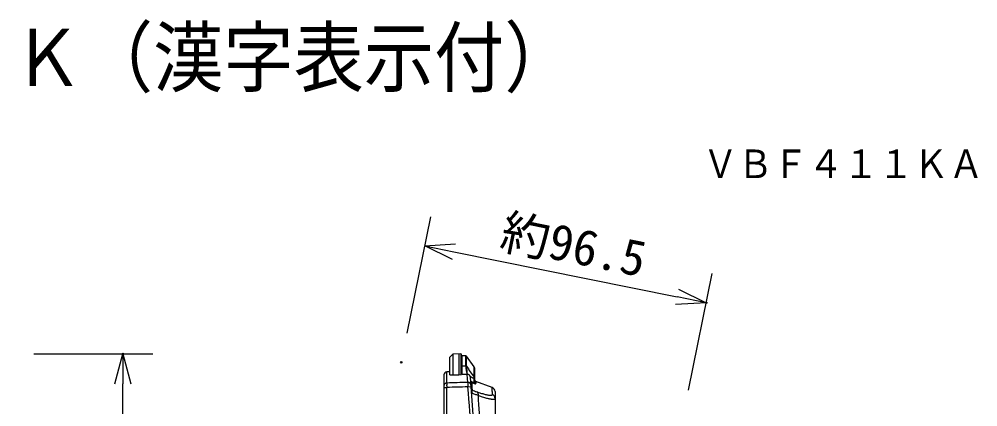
# Model space of a CAD drawing. Units: millimetres, scale not verified. Extents: x -62 to 62, y -57 to 58.
# Drawn here: x -2 to 62.5, y 31.7 to 57.8 of the extents above; entities that cross this region are included whole.
import ezdxf
from ezdxf.enums import TextEntityAlignment as Align

# ---------------------------------------------------------------- set-up
doc = ezdxf.new("R2010")
doc.units = ezdxf.units.MM
doc.header["$LTSCALE"] = 0.191441
doc.header["$PDMODE"] = 32
doc.header["$PDSIZE"] = 0.0957
for name, color, linetype in [('0-0_MOJI1', 2, 'Continuous'), ('0-2_TOUROKU', 1, 'Continuous'), ('0-3_GAIKEI', 1, 'Continuous'), ('0-4_SUNPO', 3, 'Continuous'), ('0-5_DEFPOINTS', 7, 'Continuous')]:
    doc.layers.add(name, color=color, linetype=linetype)
doc.styles.add('ＭＳ ゴシック', font='')
doc.styles.get('ＭＳ ゴシック').set_extended_font_data('MS Gothic')

# ---------------------------------------------------------------- blocks, each defined once
blk = doc.blocks.new('_OPEN30')
at = {"layer": '0-5_DEFPOINTS'}
blk.add_line((0, 0), (-1, 0), dxfattribs=at)
blk.add_lwpolyline([(-1, 0.26795), (0, 0), (-1, -0.26795)], dxfattribs=at)

msp = doc.modelspace()

# ---------------------------------------------------------------- linework, layer by layer
at = {"layer": '0-3_GAIKEI', "color": 7}
for p, q in [((27.1568, 35.2098), (26.9644, 35.01)), ((26.9644, 33.8227), (26.9644, 35.01)), ((27.7141, 35.2312), (27.1568, 35.2098)), ((28.0358, 35.0967), (27.7866, 35.0967)), ((28.6025, 34.3714), (28.0841, 35.0724)), ((28.6416, 33.3324), (28.6416, 34.2525)), ((26.5654, 33.8289), (26.5654, 19.061)), ((26.9644, 34.0367), (26.7578, 34.0288)), ((26.9672, 33.8202), (26.9654, 33.8213)), ((28.1384, 33.8556), (27.7868, 33.8434)), ((29.4612, 19.1722), (28.3456, 33.6698)), ((29.8081, 32.983), (28.7074, 33.3838)), ((30.0054, 32.7011), (30.0054, 19.9291))]:
    msp.add_line(p, q, dxfattribs=at)
at = {"layer": '0-3_GAIKEI'}
for p, q in [((27.1568, 35.2098), (27.1574, 33.8215)), ((27.5608, 35.2253), (27.5607, 33.8375)), ((27.7141, 35.2312), (27.7142, 33.8434)), ((27.7556, 33.8423), (27.7556, 35.1912)), ((27.7866, 34.9203), (27.7556, 34.9622)), ((27.7866, 33.8434), (27.7866, 35.0967)), ((27.7866, 34.4321), (28.0317, 34.4321)), ((28.0364, 34.4319), (28.0317, 34.4321)), ((28.0364, 34.4296), (28.0317, 34.4298)), ((28.08, 34.4087), (28.0799, 34.4065)), ((28.6024, 33.666), (28.6024, 34.3714)), ((28.1798, 33.3171), (28.1384, 33.8556)), ((28.582, 33.6138), (28.6034, 33.6112)), ((26.5654, 32.9751), (26.7546, 32.9751)), ((28.1842, 33.0189), (28.3945, 33.035)), ((28.3715, 33.3387), (28.3705, 33.347)), ((28.598, 33.2684), (28.5943, 33.2741)), ((28.6415, 33.3258), (28.6416, 33.3324)), ((28.7049, 33.2374), (28.7052, 33.2394)), ((28.451, 32.5888), (28.429, 32.587)), ((28.4579, 32.7961), (28.4622, 32.7996)), ((30.0047, 32.2549), (30.0054, 32.2337))]:
    msp.add_line(p, q, dxfattribs=at)
for points in [[(28.0317, 34.4321), (28.0325, 34.5653), (28.033, 34.6464), (28.0335, 34.7209), (28.0339, 34.7887), (28.0343, 34.8498), (28.0346, 34.9042), (28.0349, 34.9518), (28.0352, 34.9927), (28.0354, 35.0268), (28.0356, 35.0541), (28.0357, 35.0745), (28.0358, 35.0882), (28.0358, 35.0967)], [(28.08, 34.4087), (28.0808, 34.5417), (28.0813, 34.6227), (28.0818, 34.6971), (28.0822, 34.7648), (28.0826, 34.8258), (28.0829, 34.8802), (28.0832, 34.9277), (28.0834, 34.9685), (28.0837, 35.0025), (28.0838, 35.0298), (28.084, 35.0502), (28.084, 35.0639), (28.0841, 35.0724)], [(26.7578, 33.2725), (26.7578, 33.6831), (26.7578, 33.8699), (26.7578, 34.0194)]]:
    msp.add_lwpolyline(points, dxfattribs=at)
at = {"layer": '0-3_GAIKEI', "color": 7}
for centre, radius, start, end in [((27.7156, 35.1913), 0.04, 0, 92.20001), ((28.0358, 35.0367), 0.06, 36.48236, 90), ((28.4416, 34.2525), 0.2, 0, 36.48235), ((26.7654, 33.8289), 0.2, 92.2, 180), ((26.9721, 33.8299), 0.0109, 243.47567, 270), ((27.1233, 35.6049), 1.7922, 265.12928, 265.424), ((27.0009, 34.0755), 0.258, 265.43089, 268.30919), ((27.0153, 34.5637), 0.7464, 268.30658, 269.56248), ((27.0172, 34.8098), 0.9926, 269.56276, 270.6675), ((27.0132, 35.1525), 1.3352, 270.66745, 272.01639), ((-3646.197, 105674.5066), 105704.5311, 271.99144, 271.99182), ((28.1436, 33.6434), 0.2171, 81.23533, 91.46255), ((28.1457, 33.6603), 0.2, 70.25563, 81.08811), ((28.1439, 33.656), 0.2047, 59.49398, 70.19219), ((28.1492, 33.664), 0.1951, 48.38154, 59.63673), ((28.1502, 33.6657), 0.1932, 36.90762, 48.27411), ((28.139, 33.6567), 0.2076, 26.48253, 37.0313), ((28.1462, 33.6607), 0.1993, 15.49238, 26.36385), ((28.1333, 33.6572), 0.2127, 5.03137, 15.47072), ((28.7416, 33.4778), 0.1, 180.15306, 249.99065), ((29.7054, 32.7011), 0.3, 0, 69.99066)]:
    msp.add_arc(centre, radius, start, end, dxfattribs=at)
at = {"layer": '0-3_GAIKEI'}
for centre, radius, start, end in [((29.2806, 34.441), 1.2489, 180.51519, 186.76635), ((28.0318, 34.3702), 0.0619, 77.14934, 85.74592), ((28.0318, 34.3679), 0.0619, 77.16763, 85.76203), ((30.1042, 34.5388), 2.0783, 186.76794, 189.61608), ((28.0319, 34.3705), 0.0615, 68.49965, 77.11025), ((28.0319, 34.3683), 0.0615, 68.5202, 77.12856), ((28.029, 34.3644), 0.0683, 59.56948, 68.13584), ((28.029, 34.3622), 0.0682, 59.5907, 68.15748), ((30.3069, 34.5732), 2.2839, 189.61649, 192.25396), ((28.0334, 34.3706), 0.0587, 48.46095, 59.12374), ((28.0334, 34.3728), 0.0588, 48.44111, 59.10271), ((28.0313, 34.3707), 0.0617, 38.03195, 48.32184), ((28.0314, 34.3685), 0.0617, 38.05075, 48.34164), ((402.9682, 298.3585), 458.4887, 215.14867, 215.26193), ((29.4137, 34.4198), 1.3339, 180.57051, 186.31939), ((30.7628, 34.5693), 2.6912, 186.32079, 188.44914), ((33.5832, 34.9883), 5.5425, 188.44947, 189.47977), ((30.0759, 34.523), 2.0476, 192.25382, 194.82681), ((29.9058, 34.478), 1.8716, 194.8268, 196.86882), ((30.4158, 34.6326), 2.4045, 196.8689, 197.89997), ((23.4611, 33.2981), 4.7197, 8.45046, 9.47976), ((26.1872, 33.2668), 2.0391, 16.92286, 17.89999), ((27.1713, 33.8493), 0.9688, 4.898, 8.45048), ((27.5787, 33.8842), 0.5599, 0.9004, 4.89874), ((27.5833, 33.8843), 0.5553, 357.53774, 0.90036), ((28.3557, 33.6622), 0.0245, 85.66195, 95.44318), ((28.3541, 33.6406), 0.0462, 79.38273, 85.66746), ((28.3476, 33.6063), 0.081, 75.18843, 79.37853), ((28.3301, 33.54), 0.1496, 71.06496, 75.18796), ((28.2563, 33.3248), 0.3771, 68.53182, 71.06551), ((27.9791, 32.62), 1.1344, 67.54855, 68.53133), ((-445.8745, -1114.11), 1241.9112, 67.54752, 67.54853), ((29.1514, 35.3999), 1.8824, 247.54753, 248.18697), ((28.888, 34.7418), 1.1736, 248.18697, 249.14229), ((28.7726, 34.4389), 0.8494, 249.14234, 251.2241), ((28.6909, 34.1985), 0.5955, 251.22424, 255.30098), ((28.6406, 34.0068), 0.3974, 255.29796, 261.51174), ((28.4526, 33.5495), 0.1898, 30.44942, 37.86742), ((34.3992, 33.7364), 5.7971, 180.69617, 180.97517), ((32.8447, 33.7099), 4.2424, 180.97517, 181.33464), ((28.4509, 33.4954), 0.1914, 29.89559, 37.19481), ((28.4191, 33.5689), 0.189, 8.78001, 12.89859), ((28.3718, 33.5616), 0.237, 6.48077, 8.78005), ((28.3268, 33.5565), 0.2822, 4.44488, 6.48081), ((28.0819, 33.5375), 0.5279, 3.27927, 4.44492), ((17.9078, 32.9545), 10.7187, 3.2163, 3.27926), ((26.5479, 33.4401), 2.0649, 2.85239, 3.2163), ((27.0512, 33.4651), 1.561, 2.31736, 2.85239), ((27.6301, 33.4886), 0.9817, 1.38736, 2.31736), ((28.4565, 33.5519), 0.1853, 22.85652, 30.40635), ((28.4547, 33.4977), 0.187, 22.42975, 29.85458), ((28.454, 33.5509), 0.1879, 15.3989, 22.85324), ((28.4521, 33.4967), 0.1898, 15.09553, 22.42562), ((28.4608, 33.5529), 0.1808, 7.67406, 15.34456), ((28.4584, 33.4985), 0.1833, 7.52645, 15.0491), ((28.4578, 33.5526), 0.1838, 0, 7.6549), ((28.4554, 33.4982), 0.1862, 0, 7.50833), ((26.7636, 33.0741), 0.1982, 170.52979, 180), ((26.7627, 33.0741), 0.1973, 161.0334, 170.47657), ((26.7627, 33.0742), 0.1973, 148.41572, 161.05531), ((26.7638, 33.0735), 0.1985, 135.84599, 148.41928), ((26.7646, 33.0728), 0.1996, 123.32459, 135.85365), ((26.765, 33.0721), 0.2004, 110.82137, 123.32515), ((26.7653, 33.0718), 0.2008, 101.51257, 110.86104), ((26.7658, 33.0683), 0.2043, 92.22583, 101.44515), ((31.0523, 33.1272), 4.2994, 179.39743, 179.90852), ((32.5762, 33.1248), 5.8233, 179.90852, 180.32593), ((33.8412, 33.132), 7.0883, 180.32593, 180.693), ((29.6788, 33.1416), 2.9259, 178.7453, 179.39741), ((34.7805, 33.1433), 8.0277, 180.693, 181.20101), ((28.2598, 33.1727), 1.5065, 177.70325, 178.74536), ((27.745, 33.1934), 0.9913, 176.4996, 177.70283), ((-40205.4264, 15.289), 40232.1849, 0.01564, 0.02519), ((589.1566, -18263.1597), 18304.7765, 91.75841, 91.76065), ((26.9109, 33.2444), 0.1556, 169.59359, 176.49799), ((639.034, -19464.991), 19507.8744, 91.7965, 91.79859), ((636.8522, -19395.4298), 19438.2789, 91.7944, 91.7965), ((587.2719, -18201.7682), 18243.3561, 91.75617, 91.75841), ((29.6833, 33.2555), 1.506, 179.1618, 180.20723), ((31.0993, 33.2606), 2.922, 180.2072, 180.86203), ((29.168, 33.263), 0.9906, 177.95436, 179.16161), ((32.4765, 33.2813), 4.2993, 180.86204, 181.37455), ((28.3332, 33.2928), 0.1552, 171.01883, 177.95452), ((33.9837, 33.3175), 5.8069, 181.37455, 181.79423), ((35.2808, 33.3581), 7.1047, 181.79423, 182.1613), ((28.1876, 33.1129), 0.2044, 82.95634, 92.17476), ((36.1715, 33.3917), 7.996, 182.16131, 182.67232), ((-40013.0237, -3065.7345), 40160.9337, 4.4157, 4.42525), ((28.1878, 33.1164), 0.2008, 73.54142, 82.88894), ((28.188, 33.1168), 0.2004, 61.07812, 73.58108), ((28.1884, 33.1175), 0.1996, 48.54988, 61.07868), ((28.1892, 33.1183), 0.1985, 35.98387, 48.55754), ((28.1902, 33.119), 0.1973, 23.34691, 35.98744), ((28.3757, 33.3473), 0.00525, 156.27827, 180), ((28.3784, 33.3461), 0.00824, 142.09626, 156.15904), ((28.1902, 33.1189), 0.1973, 13.92466, 23.36883), ((28.4692, 33.3545), 0.0989, 189.17235, 198.74889), ((28.3802, 33.3447), 0.0104, 128.71935, 142.06945), ((28.3823, 33.3421), 0.0138, 116.34892, 128.73025), ((28.4703, 33.355), 0.1002, 198.81746, 208.28925), ((28.3864, 33.3338), 0.0231, 107.03284, 116.3466), ((28.3906, 33.3203), 0.0372, 99.74675, 107.02827), ((28.1893, 33.1189), 0.1982, 4.43411, 13.87142), ((28.4693, 33.3543), 0.0989, 208.23248, 218.93148), ((28.3937, 33.3019), 0.0559, 93.71053, 99.74562), ((28.3948, 33.2856), 0.0722, 87.96994, 93.71036), ((28.4673, 33.3523), 0.0962, 218.73176, 229.20713), ((28.3942, 33.2686), 0.0892, 82.28072, 87.9706), ((28.4694, 33.354), 0.0988, 228.94932, 238.52408), ((28.3893, 33.2326), 0.1256, 77.3063, 82.28096), ((28.5063, 32.889), 0.1003, 184.48921, 193.38382), ((28.3822, 33.2013), 0.1576, 72.381, 77.30641), ((28.4715, 33.3577), 0.1031, 238.61294, 247.90128), ((28.3597, 33.1304), 0.232, 68.16159, 72.38128), ((28.437, 33.2625), 0.00432, 153.7817, 180), ((546.0805, 65.9919), 518.6815, 183.61787, 183.63069), ((28.4382, 33.2619), 0.00561, 135.65698, 153.62096), ((28.4409, 33.2592), 0.00946, 122.56199, 135.61909), ((28.4435, 33.2552), 0.0143, 111.59001, 122.55283), ((28.4473, 33.2456), 0.0246, 103.38558, 111.58786), ((534.728, 65.2716), 507.3062, 183.63069, 183.63975), ((28.4519, 33.2262), 0.0445, 97.57161, 103.38198), ((524.7295, 64.6356), 497.2874, 183.63975, 183.64897), ((28.3084, 33.0023), 0.37, 64.76509, 68.16146), ((28.4562, 33.1935), 0.0775, 93.37821, 97.57031), ((515.9724, 64.0771), 488.5126, 183.64897, 183.65811), ((28.4593, 33.1418), 0.1293, 90, 93.37777), ((506.9293, 63.4989), 479.4509, 183.65811, 183.67118), ((28.4596, 33.0801), 0.191, 87.72366, 90), ((28.1281, 32.6197), 0.793, 62.69532, 64.76491), ((28.4563, 32.9978), 0.2734, 85.55765, 87.72364), ((28.4482, 32.8938), 0.3776, 83.65587, 85.55763), ((28.4354, 32.778), 0.4942, 81.88542, 83.65587), ((-2.5763, -26.8565), 67.7272, 62.66322, 62.69513), ((28.414, 32.6284), 0.6453, 80.21846, 81.88543), ((28.3817, 32.4408), 0.8357, 78.61491, 80.21847), ((29.0945, 34.4082), 1.2395, 242.66339, 246.19586), ((28.3317, 32.1924), 1.0891, 77.05491, 78.61492), ((28.2048, 31.6404), 1.6554, 74.9822, 77.0549), ((28.5879, 33.3355), 0.0617, 275.87149, 284.6923), ((27.4841, 33.4654), 1.1265, 350.22358, 352.96755), ((28.67, 33.3198), 0.0884, 215.50049, 224.22824), ((27.3923, 33.4767), 1.219, 352.96771, 354.45204), ((28.5881, 33.3345), 0.0608, 284.75082, 293.68161), ((27.3251, 33.4832), 1.2865, 354.45206, 355.71727), ((28.6631, 33.312), 0.0781, 223.7122, 232.56096), ((27.2745, 33.487), 1.3373, 355.71727, 356.81724), ((27.2425, 33.4888), 1.3693, 356.81724, 357.79314), ((27.2877, 33.487), 1.3241, 357.79314, 358.7157), ((27.5063, 33.4856), 1.1054, 0.5016, 1.38736), ((27.3605, 33.4854), 1.2513, 358.7157, 359.61499), ((27.4321, 33.4849), 1.1796, 359.61499, 0.50161), ((28.5938, 33.3216), 0.0466, 293.64766, 307.41931), ((28.6664, 33.3155), 0.0829, 232.15473, 239.44279), ((28.5958, 33.319), 0.0434, 307.40727, 321.68556), ((28.6674, 33.3172), 0.0848, 239.48195, 246.64815), ((28.5929, 33.3213), 0.0471, 321.67523, 335.12706), ((28.7306, 33.5957), 0.3694, 254.80109, 259.14107), ((28.583, 33.3259), 0.0581, 335.12551, 346.8055), ((28.5599, 33.3314), 0.0818, 346.80321, 356.06723), ((28.7421, 33.3324), 0.1004, 180, 190.29186), ((28.7415, 33.3325), 0.0999, 190.36037, 200.62255), ((28.7411, 33.3322), 0.0994, 200.5789, 209.77325), ((28.7419, 33.3327), 0.1004, 209.8022, 218.9183), ((28.699, 33.4309), 0.2015, 259.14157, 263.28412), ((28.7415, 33.3325), 0.0999, 218.96188, 228.11537), ((28.7414, 33.3323), 0.0997, 228.05903, 238.35959), ((28.6876, 33.3342), 0.1042, 263.28398, 270), ((28.6872, 33.279), 0.049, 270, 279.91639), ((28.7424, 33.3342), 0.1018, 238.44953, 248.57806), ((28.6928, 33.247), 0.0164, 279.91221, 294.89979), ((28.6947, 33.2436), 0.0126, 293.83484, 312.39451), ((28.6981, 33.2392), 0.00702, 315.90078, 345.59367), ((537.6667, 25.4912), 509.0205, 179.11157, 179.12783), ((-156.5731, 23.3869), 186.628, 2.89614, 2.94434), ((28.5038, 32.8884), 0.0977, 193.413, 202.44143), ((28.5111, 32.892), 0.1058, 202.70906, 211.59078), ((28.5048, 32.8887), 0.0987, 211.90641, 221.91646), ((28.5053, 32.889), 0.0993, 221.84656, 233.0275), ((28.9, 32.711), 0.4581, 177.05831, 180), ((29.0858, 32.7108), 0.6439, 180, 182.1576), ((29.2848, 32.7183), 0.843, 182.15757, 183.9242), ((28.7414, 32.7191), 0.2992, 173.05184, 177.05805), ((29.4853, 32.7321), 1.0439, 183.92419, 185.42646), ((28.6113, 32.735), 0.1682, 166.90412, 173.05484), ((28.5067, 32.8912), 0.1019, 233.14262, 244.10062), ((29.7148, 32.7539), 1.2745, 185.4265, 187.44507), ((28.5348, 32.7528), 0.0896, 157.42659, 166.88277), ((-1925.2995, -5398.5745), 5771.8867, 70.21257, 70.21484), ((28.4774, 32.7767), 0.0275, 135.15972, 157.55927), ((558.4432, 1549.6613), 1606.7823, 250.74094, 250.74698), ((537.6242, 1490.0547), 1543.6446, 250.74698, 250.75331), ((-2297.107, -6432.0209), 6870.1818, 70.21064, 70.21257), ((31.8724, 41.4992), 9.3376, 250.67966, 252.31603), ((28.6809, 32.5251), 0.1919, 44.92136, 57.80529), ((28.6732, 32.5185), 0.202, 32.13583, 44.71395), ((28.6449, 32.4994), 0.2361, 21.0724, 32.41189), ((28.6085, 32.484), 0.2756, 11.12188, 21.33702), ((28.5659, 32.4743), 0.3193, 2.09088, 11.34478), ((28.5356, 32.4717), 0.3496, 353.68618, 2.33642), ((-9814.8223, -517.9406), 9859.0795, 3.1863, 3.20015), ((32.6227, 43.5229), 11.7031, 251.36536, 252.74249), ((31.1164, 39.1278), 6.8486, 252.31606, 253.53666), ((31.5434, 40.0488), 8.0653, 252.74251, 253.83749), ((30.6501, 37.5501), 5.2035, 253.53665, 254.90153), ((30.307, 36.2784), 3.8863, 254.90151, 256.46973), ((31.0355, 38.2963), 6.2406, 253.83748, 255.04242), ((30.0666, 35.2793), 2.8587, 256.46971, 258.31409), ((30.5821, 36.5991), 4.4839, 255.0424, 256.48537), ((29.8924, 34.4369), 1.9984, 258.31405, 260.60642), ((30.3136, 35.482), 3.335, 256.48535, 258.17017), ((29.7873, 33.8017), 1.3546, 260.60636, 263.53898), ((29.731, 33.3047), 0.8544, 263.53883, 267.53398), ((29.7148, 32.9277), 0.4771, 267.53418, 273.56269), ((29.7291, 32.698), 0.2469, 273.55881, 283.04209), ((29.7637, 32.5481), 0.0931, 283.13249, 303.13456), ((29.7932, 32.5027), 0.0389, 303.27369, 1.69203), ((-130.2352, 24.7193), 160.2564, 2.78427, 2.89614), ((29.705, 32.2296), 0.3023, 54.40733, 65.14115), ((29.7053, 32.2305), 0.3014, 43.58148, 54.33995), ((29.7064, 32.232), 0.2996, 32.71395, 43.52312), ((29.7071, 32.2328), 0.2985, 21.83228, 32.66864), ((29.9654, 32.2365), 0.0401, 297.90344, 356.03387), ((29.6594, 32.2184), 0.3482, 12.97634, 21.09899), ((29.7105, 32.2339), 0.2949, 4.0871, 12.28158), ((30.1057, 34.4893), 2.3208, 258.17014, 260.28232), ((29.981, 33.7613), 1.5822, 260.28228, 262.98273), ((29.9115, 33.1961), 1.0127, 262.98253, 266.62876), ((29.8858, 32.7604), 0.5762, 266.62943, 272.06344), ((29.8957, 32.4851), 0.3008, 272.05625, 280.56635), ((29.9289, 32.306), 0.1186, 280.66351, 297.77014)]:
    msp.add_arc(centre, radius, start, end, dxfattribs=at)
at = {"layer": '0-4_SUNPO'}
for p, q in [((24.0943, 36.629), (25.6823, 44.4695)), ((27.2455, 42.1123), (42.2424, 39.0748)), ((43.0116, 32.7974), (44.5996, 40.6379)), ((-1.015, 35.2312), (6.985, 35.2312)), ((4.985, -12.281), (4.985, 33.2312))]:
    msp.add_line(p, q, dxfattribs=at)
at = {"layer": '0-5_DEFPOINTS'}
for p in [(44.2026, 38.6777), (4.985, 35.2312), (23.6972, 34.6688)]:
    msp.add_point(p, dxfattribs=at)

# ---------------------------------------------------------------- block references
at = {"layer": '0-4_SUNPO', "xscale": 2, "yscale": 2}
for p, rotation in [((25.2853, 42.5093), 168.55), ((44.2026, 38.6777), 348.55), ((4.985, 35.2312), 90)]:
    msp.add_blockref('_OPEN30', p, dxfattribs=dict(at, rotation=rotation))

# ---------------------------------------------------------------- texts
at = {"layer": '0-0_MOJI1', "style": 'ＭＳ ゴシック', "width": 0.9}
msp.add_text('１２キー電話機Ｋ（漢字表示付）', height=3.848, dxfattribs=at).set_placement((-35.5, 52.1178), align=Align.BOTTOM_LEFT)
at = {"layer": '0-2_TOUROKU', "style": 'ＭＳ ゴシック', "width": 0.9}
msp.add_text('ＶＢＦ４１１ＫＡ', height=1.924, dxfattribs=at).set_placement((43.9666, 46.4879), align=Align.BOTTOM_LEFT)
at = {"layer": '0-4_SUNPO', "style": 'ＭＳ ゴシック'}
msp.add_text('約96.5', height=2.406, rotation=348.55, dxfattribs=at).set_placement((30.0871, 41.6486), align=Align.BOTTOM_LEFT)

doc.saveas('drawing.dxf')
